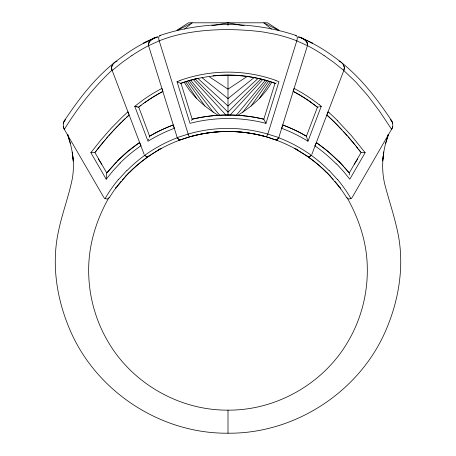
<?xml version="1.0" encoding="UTF-8"?>
<svg xmlns="http://www.w3.org/2000/svg" width="456" height="456" viewBox="0 0 456 456"><rect width="100%" height="100%" fill="white"/><g stroke="black" fill="none" stroke-linecap="round" stroke-linejoin="round"><path stroke-width="0.68" d="M177.156 137.387L148.542 45.6L148.867 42.841M282.56 125.617L282.919 125.018A155.735 155.73 10.1 0 1 306.421 136.196L317.45 107.171L310.684 102.144M120.179 163.128L113.037 170.778L106.202 179.202L106.727 173.08M282.726 125.001L282.731 124.978A155.77 155.741 25.4 0 1 300.105 132.713L306.421 136.196M149.574 136.321L149.294 137.359M392.707 126.489L392.394 127.748M115.795 187.672L115.345 188.812L126.044 175.851M63.316 123.371L64.131 121.153L65.442 119.603M387.936 134.742L388.307 134.845C382.191 151.666 380.657 170.219 385.633 187.536C389.521 201.928 394.235 216.098 397.387 230.685C404.74 263.505 399.462 298.184 386.449 328.901C360.559 391.145 295.374 433.924 228 433.2C160.626 433.924 95.441 391.145 69.551 328.901C56.538 298.184 51.26 263.505 58.613 230.685C62.278 213.066 68.805 196.188 72.327 178.541C74.909 163.864 72.572 148.798 67.67 134.851L68.064 134.742M278.844 137.387L307.435 45.68L307.133 42.841M324.005 55.495A161.179 161.179 0 0 0 307.452 45.64C308.227 42.721 305.623 40.196 303.308 38.891M265.666 136.589A3.46 1.339 -74.3 0 0 267.809 134.081L296.799 40.863C297.272 39.159 297.842 36.588 296.075 35.477C252.516 20.919 203.484 20.919 159.925 35.477C158.158 36.588 158.728 39.159 159.201 40.863L188.185 134.081A142.278 142.278 0 0 1 267.809 134.093L278.781 137.564M385.696 143.361L388.33 134.851M181.049 83.488L192.181 119.193A155.695 155.695 -9.4 0 1 228 115.02A155.827 155.827 0 0 1 263.819 119.187L274.951 83.488M180.006 80.592L177.042 81.687L190.015 123.337L192.991 122.601A152.184 152.184 -9.4 0 1 263.009 122.607L265.985 123.337L278.958 81.687L275.994 80.592M282.526 125.719L281.677 128.301A152.025 152.019 10 0 1 304.642 139.24L307.977 141.235L321.252 106.282L319.348 104.772M148.724 139.148L148.462 139.952M293.339 90.527L293.168 91.439A158.488 158.483 11.6 0 1 317.427 107.206M392.348 127.885L352.157 197.465M293.419 90.305L294.097 88.458L294.599 88.715A161.435 161.43 11.9 0 1 319.32 104.806M311.824 154.419L344.177 69.534L344.383 67.271L343.533 64.929M192.136 119.352L191.571 120.487M108.779 197.887C95.446 221.422 87.581 248.241 88.76 275.43C89.547 298.395 96.079 321.109 107.633 340.968C131.801 383.205 179.345 410.52 228 410.143C276.655 410.52 324.199 383.205 348.367 340.968C361.215 318.904 367.827 293.305 367.285 267.78C367.069 243.122 359.163 219.262 347.221 197.887M114.382 62.649L114.268 62.746C94.158 78.934 78.341 99.642 64.188 121.051L63.236 123.889L63.606 127.748M148.935 42.693L149.813 41.348M139.576 142.574L128.193 151.181L117.836 160.649M315.33 145.401L315.102 145.8M159.6 148.878L159.418 149.169M112.484 64.906L111.629 67.26L111.823 69.529L144.17 154.419M337.497 120.692L351.337 135.574L365.148 152.674L349.798 179.202L343.533 171.439L336.545 163.858M271.548 82.49C263.682 96.45 251.017 107.154 237.525 115.493M390.558 119.603C393.351 121.934 393.391 126.426 391.658 129.384L379.785 111.543L367.593 95.389L355.794 81.977L343.738 70.463L344.405 67.539L343.123 64.29M112.529 64.815L112.752 64.478M112.615 64.689C111.572 66.251 111.156 68.394 112.068 70.11C93.885 87.085 77.594 107.793 64.342 129.384L103.843 197.465M109.491 197.539L107.468 199.01L105.04 198.662A145.116 144.033 33.1 0 1 118.366 179.533M354.323 164.2L357.715 158.967M259.287 98.581L270.169 81.92M112.666 64.604L112.894 64.273M129.23 114.946L128.592 115.533M112.803 64.393L113.042 64.074M64.188 121.051L65.356 119.671M251.056 106.026L268.345 81.63M106.202 179.202L90.852 152.674L101.004 139.895L111.144 128.324L122.59 116.73L127.982 111.817L128.159 112.239A3.619 0.536 67.7 0 1 128.809 114.211M242.82 112.182L267.045 80.592M311.345 155.274L311.066 155.593L311.305 155.325A142.095 142.095 0 0 0 278.73 137.752C276.25 142.363 269.69 137.056 265.671 136.675A139.336 139.336 0 0 0 190.329 136.675L178.364 140.625M95.401 151.962L95.88 151.346M96.085 151.084L97.31 149.517M96.832 150.127L94.933 152.572L106.761 172.966L116.491 162.011M97.242 149.602L98.41 148.126M97.784 148.912L98.268 148.303M98.262 148.308L99.716 146.49M98.747 147.704L99.231 147.094M99.585 146.655L103.757 141.554M99.71 146.496L100.2 145.886M113.173 63.897L113.515 63.504M100.685 145.293L102.155 143.492M107.092 172.556L116.286 162.222M351.832 197.927L351.006 198.634A145.116 144.033 -33.1 0 0 337.634 179.533M235.946 115.693L265.358 80.108M102.554 143.002L103.159 142.278M103.666 141.668L104.361 140.836M104.179 141.052L105.735 139.217M118.469 179.613L126.831 170.436M104.515 140.659L104.886 140.214M105.564 139.416L107.821 136.789M106.248 138.613L109.018 135.426M149.916 41.228L150.685 40.419M122.299 180.04L129.367 172.402M108.876 135.586L110.472 133.79M109.406 134.987L109.936 134.389M110.42 133.847L113.265 130.718M111.002 133.198L112.626 131.413M113.493 63.521L113.766 63.23M229.921 115.243L262.616 79.646M113.168 130.821L115.425 128.404M113.715 130.228L114.815 129.054M115.362 128.472L118.195 125.525M115.915 127.885L117.585 126.147M116.457 162.045L117.431 161.053M118.144 125.571L118.851 124.853M118.708 125.001L121.552 122.151M260.935 78.899L228 112.182L195.065 78.899M119.272 124.425L120.977 122.721M117.409 161.076L117.796 160.683M113.829 63.167L114.114 62.894M121.513 122.191L126.278 117.642M122.128 121.592L125.035 118.805M158.956 149.699L158.528 150.035L161.219 148.531M126.215 117.705L127.663 116.371M114.091 62.911L114.291 62.728C126.557 52.964 139.815 44.374 154.202 38.065C151.341 39.381 147.676 42.083 148.565 45.68A161.179 161.179 0 0 0 131.995 55.495M126.802 117.158L128.712 115.425M258.318 78.221L228 106.026L197.682 78.221M127.76 116.286L128.233 115.852M150.805 40.31L154.06 38.133M112.261 70.458L121.883 62.649L131.972 55.467M114.45 62.592L114.758 62.341M184.577 29.11L192.238 22.8L177.184 30.409M173.474 125.719L174.323 128.301A152.025 152.025 0 0 0 151.358 139.234L148.023 141.235L134.748 106.282L143.497 99.676A156.858 156.853 0 0 1 161.395 88.703L161.903 88.458L162.581 90.305M254.015 77.662L228 98.581L201.985 77.662M149.579 136.207L138.727 107.035M138.55 107.171L140.625 105.575M139.257 106.624L139.61 106.351M139.969 106.077L140.323 105.803M140.499 105.667L141.218 105.125M141.041 105.262L145.065 102.321M114.832 62.29L115.248 61.993M143.144 103.7L143.566 103.392M146.707 157.662L149.118 155.963A139.257 139.257 0 0 1 306.831 155.969M144.843 102.48L145.316 102.144M139.268 142.751L139.639 142.494M247.585 76.203L228 89.142L209.606 76.984M177.025 30.244L188.476 22.8L267.524 22.8L278.975 30.244M158.42 150.104L148.371 156.482A141.514 140.425 42.2 0 0 125.947 175.76M350.972 198.656L348.492 198.998L346.509 197.539M295.249 35.574L296.075 35.477M148.816 156.146L149.118 155.963L148.645 156.237M155.895 132.707L149.579 136.196A155.735 155.73 0 0 1 173.08 125.018L173.44 125.617M148.565 45.68L159.201 40.863M153.985 38.161L154.339 38.002M116.166 61.474L116.519 61.309M154.128 38.093L154.481 37.933M276.233 82.975L275.099 83.459M116.274 61.423L116.97 61.144M154.27 38.03L154.624 37.871M154.413 37.968L154.766 37.814M154.555 37.905L154.909 37.751M154.698 37.848L155.057 37.694M309.96 156.311L311.083 155.576L309.823 156.362M154.84 37.785L157.565 36.964M154.983 37.728L156.607 37.215M177.219 137.564L188.185 134.081M181.368 139.519L179.008 139.433L177.287 137.746A142.095 142.095 0 0 0 144.706 155.336L144.655 155.274M192.027 136.207L194.986 135.455A139.245 139.24 5.2 0 1 261.014 135.455L264.104 136.241L263.676 136.099M159.925 35.477L160.751 35.574M187.519 137.495L188.077 137.324M320.249 106.544L321.252 106.282M320.135 106.573L319.719 106.681M94.745 152.663L90.852 152.674M318.704 106.938L317.638 107.166M192.181 119.193L200.184 117.523A155.656 155.547 1.5 0 1 255.822 117.488L263.819 119.193M156.761 37.175L157.975 36.97M211.915 25.781L228 22.8L244.085 25.781M147.641 156.522L148.559 156.277L147.573 156.528M365.148 152.674L361.237 152.663M308.461 156.533L309.755 156.385L308.393 156.528M298.024 36.97L299.239 37.175M138.35 107.166L137.324 106.943M298.435 36.964L299.991 37.375M137.199 106.915L136.937 106.846M136.863 106.829L136.207 106.664M134.748 106.282L136.167 106.653M299.335 37.164L300.43 37.517M146.279 156.397L147.505 156.533L146.074 156.328M299.928 37.329L300.287 37.472M339.047 61.161L339.481 61.309M180.901 83.459L177.042 81.687M274.632 139.519L277.636 140.625M300.219 37.426L300.578 37.569M300.367 37.477L300.726 37.62M300.51 37.529L300.869 37.677M300.658 37.58L301.017 37.728M300.8 37.637L301.159 37.785M296.799 40.863L307.435 45.68M300.943 37.694L301.302 37.848M301.091 37.751L301.445 37.905M301.234 37.814L301.587 37.968M301.376 37.871L301.729 38.03M307.39 156.254C310.205 157.616 304.688 154.476 309.293 157.662M339.617 61.378L339.919 61.509M301.519 37.933L301.872 38.093M299.484 37.198C314.794 43.462 328.81 52.434 341.709 62.728L341.909 62.911M301.661 38.002L302.014 38.161M310.348 42.191L312.463 43.183L301.798 38.065M339.726 61.423L340.028 61.566M301.94 38.133L302.294 38.298M302.077 38.201L302.567 38.441M278.815 30.409L263.762 22.8L271.423 29.11M302.22 38.276L303.382 38.897M307.184 156.151L307.042 156.072M302.493 38.418L302.841 38.583M294.781 148.531L307.629 156.482A141.514 140.425 -42.2 0 1 330.053 175.76M302.63 38.492L303.115 38.737M340.262 61.697L340.774 62.01M297.608 150.115L296.702 149.334M105.005 198.639L104.179 197.944M303.04 38.726L303.645 39.062M184.452 82.49C192.318 96.45 204.983 107.154 218.47 115.493M303.571 39.056L305.195 40.31M338.95 161.435L327.807 151.181L316.424 142.574M324.028 55.467L334.117 62.649L343.738 70.458M316.361 142.494L316.686 142.722M341.242 62.341L341.55 62.592M341.618 62.649L341.732 62.746C361.842 78.934 377.659 99.642 391.812 121.051L392.684 123.371M329.203 112.86L328.018 111.817L327.841 112.239A3.619 0.536 -67.7 0 0 327.191 114.211M327.003 115.168L335.154 122.852M305.315 40.419L306.084 41.228M390.644 119.671L391.812 121.051M335.821 123.513L338.46 126.198M326.633 172.402L333.137 179.385M329.169 170.436L337.531 179.613M338.7 161.185L339.64 162.142M339.087 161.584L343.852 166.645M339.714 162.222L349.239 172.966L361.067 152.572L360.496 151.831M339.116 126.876L342.017 129.943M329.956 175.851L339.828 187.707M193.384 79.646L226.079 115.243M343.453 131.493L344.16 132.274M344.873 133.061L348.373 137.017M344.428 167.289L347.255 170.555M342.507 63.521L342.804 63.88M347.124 135.586L335 122.704A218.202 216.703 -65.6 0 0 326.849 114.952M348.179 136.789L350.789 139.827M348.703 137.393L349.228 138.003M349.752 138.613L350.436 139.416M350.784 139.827L352.334 141.668L351.639 140.836M351.04 140.123L351.411 140.568M352.243 141.554L355.315 145.293M352.841 142.278L353.446 143.002M347.808 171.222L348.908 172.556M190.642 80.108L220.054 115.693M353.845 143.492L354.831 144.694M355.23 145.19L357.738 148.308M306.187 41.348L307.065 42.693M356.284 146.49L356.774 147.1M357.002 147.391L359.339 150.343M358.69 149.517L360.599 151.962M359.647 150.736L360.12 151.352M188.955 80.592L213.18 112.182M340.068 188.026L340.769 188.989L340.204 187.701M343.054 64.193L343.448 64.798M296.599 149.197L296.4 148.873M187.655 81.63L204.944 106.026M185.831 81.92L196.713 98.581M98.285 158.967L101.677 164.2M265.985 123.337L263.859 119.341M140.67 145.401L140.898 145.8A154.635 153.586 48.8 0 0 120.082 163.026M63.652 127.885L64.342 129.384L63.293 126.489M307.96 141.189L306.426 136.333M162.661 90.527L162.832 91.439A153.889 153.889 0 0 0 145.282 102.184M67.67 134.851L70.304 143.361M349.273 173.08L349.484 174.979M173.269 124.978L173.274 125.001A155.77 155.752 -25.8 0 0 155.889 132.702M228 22.8L228 25.433M228 75.103L228 115.402M228 410.155L228 433.189M296.816 40.829A140.761 140.761 0 0 0 273.737 33.949L264.041 32.148A190.961 190.961 0 0 0 258.615 31.396C233.25 28.637 207.326 28.819 182.257 33.915A140.761 140.761 0 0 0 159.184 40.829M140.961 145.384A3.357 0.359 60.5 0 1 139.747 142.842M315.022 145.92A154.647 153.307 -77.8 0 1 336.363 164.04M316.253 142.842A3.357 0.359 -60.5 0 1 315.039 145.384M293.225 91.337A153.455 152.942 17.7 0 1 310.735 102.076M180.952 83.214A139.257 138.744 -3.2 0 1 198.24 78.255M213.032 75.85A139.257 138.744 -3.2 0 1 275.059 83.18M145.379 102.235A153.455 152.743 -19.9 0 1 162.872 91.519M329.238 112.82A222.021 220.573 -63.6 0 1 337.537 120.646M316.652 142.865A157.753 156.448 -77.8 0 1 338.523 161.361M180.998 83.345A139.832 139.827 0 0 1 275.002 83.345M179.955 80.456A142.796 142.791 0 0 1 276.045 80.456M117.944 160.341A157.759 156.733 48.8 0 1 139.245 142.717M190.277 136.492A3.46 1.379 80.5 0 1 188.111 134.132M181.363 139.422A3.454 3.186 70.3 0 1 177.139 137.604M278.861 137.604A3.454 3.186 -70.3 0 1 274.637 139.422M129.515 172.556A141.451 140.072 76 0 1 146.781 157.765M109.457 197.516A141.514 140.402 33.2 0 1 121.096 181.294M126.979 170.584A144.786 143.44 75.9 0 1 144.592 155.433M309.219 157.765A141.451 140.072 -76 0 1 326.485 172.556M334.903 181.294A141.514 140.402 -33.2 0 1 346.543 197.516M311.408 155.433A144.786 143.44 -75.9 0 1 329.021 170.584M190.294 136.555A3.466 1.351 77.2 0 1 189.764 136.635M383.747 152.07L382.681 160.951L383.741 152.07M145.652 42.191L143.537 43.183L156.516 37.198L145.652 42.191M145.515 156.049L144.94 155.599L145.47 156.02M73.336 160.951L72.247 152.07L73.319 160.951"/></g></svg>
